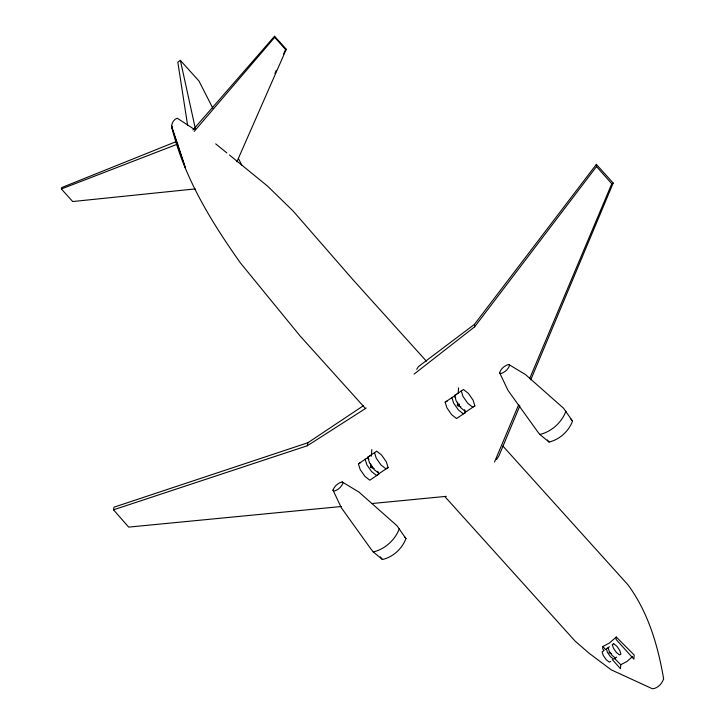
<?xml version="1.0" encoding="UTF-8"?>
<svg xmlns="http://www.w3.org/2000/svg" width="725" height="725" viewBox="0 0 725 725"><rect width="100%" height="100%" fill="white"/><g stroke="black" fill="none" stroke-linecap="round" stroke-linejoin="round"><path stroke-width="1.09" d="M374.127 468.558L370.575 467.299L370.801 463.973M371.345 456.197L371.816 449.536M460.901 406.888L457.348 405.628L457.575 402.293M458.2 393.421L458.59 387.866M616.241 636.994L616.069 639.414L633.877 659.17L634.167 655.01L616.241 636.994L609.471 643.002L602.856 646.51L602.692 648.929L604.17 650.579M614.628 658.536L620.763 664.707L620.491 668.677L612.326 659.623M195.252 188.908L72.699 201.541L61.371 188.971L61.625 187.612L176.102 141.647M341.566 506.485L128.688 527.111L113.517 509.811L114.006 507.183L307.853 442.757L363.515 405.647M113.517 509.811L307.291 445.766L307.853 442.757M519.843 405.891L498.909 455.871L496.571 459.523M530.745 379.864L613.196 183.062L596.358 164.376L474.467 324.347L418.443 366.605L416.694 369.342M494.532 461.997L518.683 404.686M529.658 378.631L611.773 183.778L613.196 183.062M236.885 161.802L285.985 49.943L285.904 48.82L274.576 36.25L192.904 130.002M274.929 73.479L276.298 70.388M283.62 53.958L285.904 48.82M332.993 490.1C334.47 486.176 338.04 482.877 342.164 481.944L359.002 492.121L396.974 525.734L405.955 538.603C402.157 548.671 393.004 557.126 382.438 559.51L373.257 551.915L370.883 548.943L341.366 507.799L332.993 490.1L333.826 491.151C337.95 490.218 341.52 486.919 342.998 482.995L342.164 481.944M399.348 528.706C395.143 539.889 384.975 549.269 373.257 551.915M499.579 372.623C501.057 368.699 504.636 365.4 508.751 364.467L525.589 374.644L563.561 408.257L572.542 421.125C568.753 431.194 559.591 439.649 549.033 442.032L539.844 434.438L537.47 431.466L507.953 390.322L499.579 372.623L500.413 373.665C504.537 372.741 508.107 369.442 509.584 365.518L508.751 364.467M565.944 411.229C561.73 422.412 551.562 431.792 539.844 434.438M414.084 374.109L474.639 326.83L596.512 166.542L596.358 164.376M194.209 131.397L274.657 37.374L274.576 36.25M632.553 656.46L626.926 661.508L620.763 664.707M212.806 108.17L198.976 81.019L180.38 60.383L177.824 62.196L187.639 125.47M377.843 471.359L378.713 474.195L369.786 480.213L364.874 476.307L360.162 469.528L358.404 463.846L367.339 457.837L368.971 459.133M367.774 457.194L376.701 451.177L381.613 455.083L386.334 461.861L388.083 467.543L379.157 473.552L374.236 469.646L369.523 462.867L367.774 457.194L370.013 455.934M464.616 409.688L465.486 412.525L456.56 418.542L451.648 414.637L446.935 407.858L445.177 402.176L454.113 396.167L455.744 397.463M454.548 395.524L463.474 389.506L468.395 393.412L473.108 400.191L474.857 405.873L465.93 411.882L461.009 407.976L456.297 401.197L454.548 395.524L456.786 394.264M370.575 467.299L372.043 466.248M457.348 405.628L459.559 404.052M307.291 445.766L366.207 408.057M445.177 402.176L447.416 400.925M358.404 463.846L360.642 462.595M474.857 405.873L472.618 407.124L467.707 403.218L462.994 396.439L461.236 390.766M465.486 412.525L463.257 413.785L458.336 409.879L453.623 403.1L451.874 397.418M388.083 467.543L385.845 468.794L380.933 464.888L376.221 458.118L374.462 452.436M378.713 474.195L376.483 475.455L371.562 471.549L366.85 464.77L365.101 459.088M609.471 646.772L608.058 647.561L609.163 651.159L612.154 655.454L615.262 657.928L616.685 657.131M607.768 647.978L606.354 648.775L607.459 652.373L610.45 656.669L613.558 659.143L614.981 658.345M603.526 650.996L602.112 651.784L603.218 655.391L606.209 659.678L609.317 662.152L610.74 661.363M61.371 188.971L177.815 144.021M371.979 503.54L446.319 496.335M608.955 652.736L611.619 653.678M194.418 129.413L177.235 118.211C173.429 119.371 170.964 124.102 171.888 127.917L185.509 168.227L171.562 125.987C183.416 176.492 210.848 221.116 240.483 263.012L300.068 335.938L365.246 408.257M215.715 143.885L226.871 152.921M229.444 155.005L267.525 186.098L293 210.903L352.876 279.614L426.391 361.177M602.856 646.51L605.665 649.582M274.657 37.374L285.985 49.943M502.942 446.111L628.004 584.857C648.277 612.489 657.938 645.522 663.629 678.863C662.034 683.63 657.629 688.542 652.373 688.75L611.275 669.855L589.244 653.352L575.188 641.19L444.824 496.552M596.512 166.542L611.773 183.778M570.403 418.443L572.542 421.125M547.429 440.021L549.033 442.032M404.351 536.591L405.955 538.603M380.299 556.827L382.438 559.51M238.407 158.44L241.987 165.481M195.378 128.769L180.38 60.383M474.467 324.347L474.639 326.83M613.713 643.755L612.299 644.552L613.404 648.15L616.395 652.446L619.503 654.92L620.926 654.122L619.812 650.524L616.83 646.229L613.713 643.755"/></g></svg>
